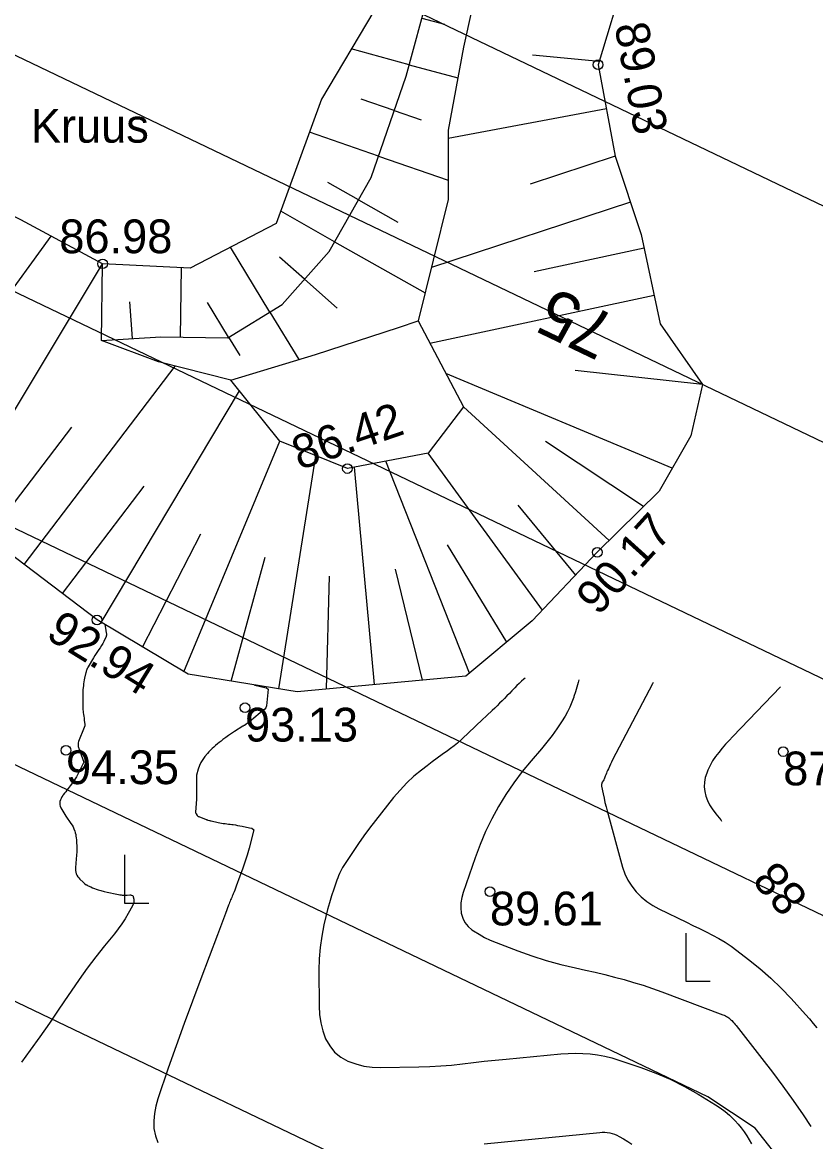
# Model space of a CAD drawing. Extents: x 672122 to 672963, y 6494983 to 6496223.
# Drawn here: x 672573.36 to 672606.24, y 6495812.59 to 6495859 of the extents above; entities that cross this region are included whole.
import ezdxf

# ---------------------------------------------------------------- set-up
doc = ezdxf.new("R2010")
doc.units = 0
for name, color, linetype in [('Default', 7, 'Continuous'), ('HALJASTUS', 7, 'Continuous'), ('HORISONTAAL', 7, 'Continuous'), ('KORGUS', 7, 'Continuous'), ('LAMAM', 7, 'Continuous'), ('RELJEEF', 7, 'Continuous')]:
    doc.layers.add(name, color=color, linetype=linetype)

# ---------------------------------------------------------------- blocks, each defined once
blk = doc.blocks.new('RAIESM')
at = {"layer": 'Default'}
for points in [[(0, 2), (0, 0)], [(0, 0), (1, 0)]]:
    blk.add_lwpolyline(points, dxfattribs=at)

msp = doc.modelspace()

# ---------------------------------------------------------------- linework, layer by layer
at = {"layer": 'HORISONTAAL'}
for points in [[(672576.777, 6495834.025), (672576.814, 6495833.793), (672576.817, 6495833.772), (672576.821, 6495833.751), (672576.824, 6495833.729), (672576.827, 6495833.708), (672576.839, 6495833.623), (672576.84, 6495833.602), (672576.839, 6495833.581), (672576.834, 6495833.561), (672576.827, 6495833.541), (672576.733, 6495833.332), (672576.688, 6495833.242), (672576.64, 6495833.155), (672576.585, 6495833.071), (672576.526, 6495832.989), (672576.466, 6495832.909), (672576.408, 6495832.826), (672576.354, 6495832.742), (672576.302, 6495832.656), (672576.083, 6495832.279), (672576.072, 6495832.26), (672576.062, 6495832.24), (672576.053, 6495832.221), (672576.045, 6495832.201), (672576.013, 6495832.12), (672576.005, 6495832.1), (672575.998, 6495832.079), (672575.993, 6495832.059), (672575.987, 6495832.038), (672575.936, 6495831.813), (672575.919, 6495831.733), (672575.905, 6495831.653), (672575.893, 6495831.573), (672575.883, 6495831.492), (672575.866, 6495831.33), (672575.865, 6495831.295), (672575.865, 6495830.58), (672575.864, 6495830.544), (672575.882, 6495830.385), (672575.891, 6495830.305), (672575.901, 6495830.226), (672575.911, 6495830.147), (672575.922, 6495830.067), (672575.949, 6495829.879), (672575.944, 6495829.83), (672575.911, 6495829.756), (672575.686, 6495829.177), (672575.672, 6495829.128), (672575.664, 6495829.079), (672575.666, 6495829.029), (672575.674, 6495828.979), (672575.687, 6495828.929), (672575.701, 6495828.879), (672575.717, 6495828.83), (672575.734, 6495828.781), (672575.9, 6495828.33), (672575.67, 6495827.857), (672575.598, 6495827.721), (672575.521, 6495827.589), (672575.435, 6495827.463), (672575.343, 6495827.34), (672575.255, 6495827.231), (672575.203, 6495827.165), (672575.151, 6495827.099), (672575.1, 6495827.032), (672575.05, 6495826.965), (672575.035, 6495826.945), (672574.996, 6495826.886), (672574.962, 6495826.824), (672574.935, 6495826.759), (672574.912, 6495826.692), (672574.902, 6495826.625), (672574.903, 6495826.558), (672574.919, 6495826.494), (672574.946, 6495826.431), (672575.15, 6495826.08), (672575.368, 6495825.783), (672575.415, 6495825.713), (672575.456, 6495825.642), (672575.491, 6495825.566), (672575.521, 6495825.489), (672575.526, 6495825.472), (672575.548, 6495825.4), (672575.566, 6495825.328), (672575.578, 6495825.255), (672575.588, 6495825.181), (672575.594, 6495825.106), (672575.599, 6495825.031), (672575.603, 6495824.957), (672575.606, 6495824.882), (672575.61, 6495824.739), (672575.611, 6495824.66), (672575.61, 6495824.58), (672575.605, 6495824.501), (672575.599, 6495824.422), (672575.591, 6495824.342), (672575.583, 6495824.263), (672575.576, 6495824.184), (672575.569, 6495824.104), (672575.557, 6495823.969), (672575.555, 6495823.9), (672575.559, 6495823.832), (672575.572, 6495823.765), (672575.591, 6495823.699), (672575.618, 6495823.636), (672575.651, 6495823.576), (672575.692, 6495823.522), (672575.739, 6495823.472), (672575.869, 6495823.348), (672575.885, 6495823.334), (672575.901, 6495823.32), (672575.918, 6495823.307), (672575.935, 6495823.294), (672576.005, 6495823.244), (672576.022, 6495823.232), (672576.04, 6495823.221), (672576.059, 6495823.211), (672576.078, 6495823.201), (672576.188, 6495823.15), (672576.263, 6495823.117), (672576.339, 6495823.086), (672576.416, 6495823.059), (672576.494, 6495823.035), (672576.613, 6495823.001), (672576.744, 6495822.966), (672576.875, 6495822.933), (672577.006, 6495822.903), (672577.138, 6495822.876), (672577.344, 6495822.835), (672577.395, 6495822.827), (672577.446, 6495822.82), (672577.497, 6495822.816), (672577.549, 6495822.813), (672577.605, 6495822.812), (672577.628, 6495822.812), (672577.652, 6495822.812), (672577.675, 6495822.813), (672577.699, 6495822.814), (672577.807, 6495822.821), (672577.823, 6495822.821), (672577.839, 6495822.82), (672577.855, 6495822.818), (672577.871, 6495822.814), (672577.935, 6495822.797), (672577.978, 6495822.644), (672577.977, 6495822.574), (672577.969, 6495822.504), (672577.949, 6495822.438), (672577.92, 6495822.373), (672577.745, 6495822.05), (672577.616, 6495821.829), (672577.48, 6495821.614), (672577.331, 6495821.407), (672577.175, 6495821.205), (672576.761, 6495820.702), (672576.398, 6495820.248), (672576.045, 6495819.786), (672575.706, 6495819.314), (672575.377, 6495818.835), (672575.255, 6495818.652), (672574.868, 6495818.078), (672574.477, 6495817.508), (672574.078, 6495816.942), (672573.676, 6495816.38), (672573.313, 6495815.879)], [(672582.96, 6495831.53), (672582.988, 6495831.523), (672583.4, 6495831.42), (672583.472, 6495831.402), (672583.548, 6495831.348), (672583.473, 6495830.653), (672583.445, 6495830.58), (672583.4, 6495830.52), (672583.219, 6495830.369), (672583.128, 6495830.294), (672583.037, 6495830.219), (672582.945, 6495830.144), (672582.852, 6495830.071), (672582.679, 6495829.933), (672582.634, 6495829.9), (672582.619, 6495829.89), (672582.557, 6495829.85), (672582.542, 6495829.84), (672582.527, 6495829.83), (672582.511, 6495829.82), (672582.495, 6495829.811), (672582.15, 6495829.597), (672582.026, 6495829.518), (672581.905, 6495829.436), (672581.786, 6495829.35), (672581.669, 6495829.261), (672581.589, 6495829.199), (672581.514, 6495829.139), (672581.439, 6495829.078), (672581.366, 6495829.015), (672581.294, 6495828.952), (672581.223, 6495828.887), (672581.155, 6495828.82), (672581.089, 6495828.75), (672581.025, 6495828.678), (672580.923, 6495828.559), (672580.834, 6495828.44), (672580.757, 6495828.314), (672580.696, 6495828.18), (672580.648, 6495828.039), (672580.579, 6495827.789), (672580.575, 6495827.769), (672580.571, 6495827.748), (672580.569, 6495827.727), (672580.568, 6495827.706), (672580.568, 6495827.622), (672580.568, 6495827.601), (672580.568, 6495827.58), (672580.569, 6495827.559), (672580.569, 6495827.538), (672580.575, 6495827.05), (672580.575, 6495827.028), (672580.576, 6495827.006), (672580.575, 6495826.984), (672580.575, 6495826.962), (672580.573, 6495826.874), (672580.573, 6495826.852), (672580.572, 6495826.83), (672580.571, 6495826.808), (672580.57, 6495826.786), (672580.535, 6495826.254), (672580.536, 6495826.234), (672580.54, 6495826.215), (672580.547, 6495826.197), (672580.557, 6495826.18), (672580.604, 6495826.113), (672580.617, 6495826.098), (672580.648, 6495826.074), (672580.666, 6495826.065), (672580.97, 6495825.948), (672580.987, 6495825.942), (672581.005, 6495825.936), (672581.023, 6495825.93), (672581.041, 6495825.925), (672581.114, 6495825.906), (672581.132, 6495825.902), (672581.15, 6495825.897), (672581.168, 6495825.893), (672581.187, 6495825.888), (672581.472, 6495825.825), (672581.543, 6495825.81), (672581.614, 6495825.797), (672581.685, 6495825.785), (672581.757, 6495825.775), (672581.828, 6495825.766), (672581.9, 6495825.757), (672581.972, 6495825.748), (672582.043, 6495825.739), (672582.089, 6495825.733), (672582.183, 6495825.719), (672582.277, 6495825.703), (672582.37, 6495825.685), (672582.464, 6495825.665), (672582.528, 6495825.651), (672582.589, 6495825.637), (672582.65, 6495825.624), (672582.711, 6495825.611), (672582.773, 6495825.599), (672582.867, 6495825.581), (672582.956, 6495825.514), (672582.76, 6495824.754), (672582.671, 6495824.462), (672582.578, 6495824.171), (672582.478, 6495823.882), (672582.375, 6495823.595), (672582.219, 6495823.177), (672582.189, 6495823.1), (672582.159, 6495823.023), (672582.128, 6495822.947), (672582.096, 6495822.87), (672582.078, 6495822.827), (672582.055, 6495822.773), (672582.032, 6495822.718), (672582.01, 6495822.664), (672581.988, 6495822.609), (672581.966, 6495822.555), (672581.945, 6495822.5), (672581.924, 6495822.445), (672581.903, 6495822.39), (672581.777, 6495822.055), (672581.694, 6495821.833), (672581.61, 6495821.611), (672581.526, 6495821.389), (672581.442, 6495821.167), (672580.748, 6495819.345), (672580.402, 6495818.421), (672580.061, 6495817.494), (672579.73, 6495816.564), (672579.405, 6495815.632), (672578.97, 6495814.364), (672578.887, 6495814.062), (672578.828, 6495813.756), (672578.806, 6495813.446), (672578.81, 6495813.132), (672578.867, 6495812.833), (672578.966, 6495812.554)], [(672594.203, 6495831.809), (672594.148, 6495831.763), (672594.047, 6495831.677), (672593.949, 6495831.589), (672593.854, 6495831.497), (672593.762, 6495831.403), (672593.644, 6495831.278), (672593.544, 6495831.174), (672593.444, 6495831.071), (672593.343, 6495830.969), (672593.242, 6495830.867), (672593.139, 6495830.767), (672593.036, 6495830.666), (672592.933, 6495830.567), (672592.828, 6495830.468), (672592.181, 6495829.855), (672592.05, 6495829.73), (672591.919, 6495829.606), (672591.789, 6495829.481), (672591.658, 6495829.355), (672591.526, 6495829.233), (672591.39, 6495829.115), (672591.249, 6495829.002), (672591.104, 6495828.894), (672590.973, 6495828.8), (672590.762, 6495828.646), (672590.551, 6495828.491), (672590.342, 6495828.334), (672590.134, 6495828.176), (672589.9, 6495827.997), (672589.587, 6495827.738), (672589.287, 6495827.464), (672589.009, 6495827.168), (672588.746, 6495826.858), (672587.991, 6495825.901), (672587.749, 6495825.588), (672587.513, 6495825.27), (672587.285, 6495824.947), (672587.062, 6495824.62), (672586.729, 6495824.119), (672586.678, 6495824.039), (672586.629, 6495823.957), (672586.583, 6495823.874), (672586.539, 6495823.789), (672586.498, 6495823.702), (672586.46, 6495823.615), (672586.425, 6495823.526), (672586.392, 6495823.437), (672586.261, 6495823.059), (672586.169, 6495822.778), (672586.083, 6495822.495), (672586.007, 6495822.21), (672585.937, 6495821.923), (672585.857, 6495821.574), (672585.769, 6495821.109), (672585.701, 6495820.642), (672585.664, 6495820.171), (672585.649, 6495819.698), (672585.652, 6495818.205), (672585.673, 6495817.857), (672585.722, 6495817.514), (672585.811, 6495817.18), (672585.927, 6495816.851), (672586.095, 6495816.557), (672586.299, 6495816.299), (672586.557, 6495816.095), (672586.851, 6495815.927), (672587.18, 6495815.812), (672587.514, 6495815.725), (672587.857, 6495815.68), (672588.205, 6495815.664), (672589.795, 6495815.688), (672590.247, 6495815.702), (672590.699, 6495815.727), (672591.15, 6495815.767), (672591.601, 6495815.817), (672592.051, 6495815.872), (672592.501, 6495815.924), (672592.952, 6495815.972), (672593.403, 6495816.016), (672595.674, 6495816.226), (672595.978, 6495816.246), (672596.282, 6495816.254), (672596.587, 6495816.246), (672596.891, 6495816.226), (672597.193, 6495816.188), (672597.493, 6495816.135), (672597.787, 6495816.062), (672598.079, 6495815.974), (672598.991, 6495815.666), (672599.608, 6495815.435), (672600.212, 6495815.177), (672600.798, 6495814.88), (672601.372, 6495814.556), (672602.086, 6495814.121), (672602.287, 6495813.988), (672602.481, 6495813.845), (672602.662, 6495813.688), (672602.836, 6495813.521), (672602.897, 6495813.458), (672603.03, 6495813.311), (672603.156, 6495813.16), (672603.272, 6495813.001), (672603.382, 6495812.836), (672603.482, 6495812.666), (672603.577, 6495812.493)], [(672596.417, 6495831.733), (672596.389, 6495831.623), (672596.336, 6495831.429), (672596.28, 6495831.236), (672596.221, 6495831.044), (672596.211, 6495831.013), (672596.138, 6495830.809), (672596.055, 6495830.609), (672595.957, 6495830.417), (672595.849, 6495830.229), (672595.707, 6495830.002), (672595.514, 6495829.71), (672595.312, 6495829.424), (672595.097, 6495829.147), (672594.873, 6495828.877), (672594.446, 6495828.385), (672594.075, 6495827.933), (672593.722, 6495827.468), (672593.396, 6495826.983), (672593.088, 6495826.486), (672592.81, 6495825.971), (672592.552, 6495825.448), (672592.325, 6495824.91), (672592.119, 6495824.362), (672591.624, 6495822.922), (672591.568, 6495822.709), (672591.534, 6495822.495), (672591.531, 6495822.278), (672591.549, 6495822.06), (672591.609, 6495821.856), (672591.698, 6495821.67), (672591.83, 6495821.512), (672591.991, 6495821.373), (672592.06, 6495821.327), (672592.284, 6495821.188), (672592.513, 6495821.06), (672592.751, 6495820.948), (672592.994, 6495820.845), (672593.89, 6495820.503), (672594.477, 6495820.294), (672595.071, 6495820.102), (672595.672, 6495819.938), (672596.279, 6495819.791), (672596.694, 6495819.701), (672597.096, 6495819.61), (672597.498, 6495819.515), (672597.897, 6495819.414), (672598.296, 6495819.309), (672598.692, 6495819.195), (672599.086, 6495819.074), (672599.477, 6495818.942), (672599.865, 6495818.802), (672602.395, 6495817.851), (672602.447, 6495817.829), (672602.497, 6495817.806), (672602.547, 6495817.779), (672602.595, 6495817.75), (672602.641, 6495817.718), (672602.685, 6495817.684), (672602.726, 6495817.647), (672602.766, 6495817.607), (672602.819, 6495817.547), (672602.861, 6495817.498), (672602.902, 6495817.449), (672602.942, 6495817.399), (672604.008, 6495816.043), (672604.449, 6495815.468), (672604.882, 6495814.888), (672605.302, 6495814.298), (672605.714, 6495813.702), (672606.037, 6495813.223)], [(672599.507, 6495831.627), (672599.473, 6495831.566), (672597.824, 6495828.42), (672597.777, 6495828.328), (672597.731, 6495828.236), (672597.688, 6495828.144), (672597.645, 6495828.05), (672597.615, 6495827.984), (672597.589, 6495827.923), (672597.563, 6495827.862), (672597.538, 6495827.8), (672597.514, 6495827.738), (672597.466, 6495827.614), (672597.459, 6495827.589), (672597.437, 6495827.556), (672597.394, 6495827.5), (672597.367, 6495827.393), (672597.364, 6495827.376), (672597.362, 6495827.358), (672597.363, 6495827.34), (672597.365, 6495827.322), (672597.429, 6495827.004), (672597.466, 6495826.828), (672597.506, 6495826.652), (672597.55, 6495826.477), (672597.596, 6495826.303), (672598.235, 6495823.976), (672598.334, 6495823.696), (672598.457, 6495823.429), (672598.615, 6495823.182), (672598.798, 6495822.948), (672599.01, 6495822.738), (672599.236, 6495822.547), (672599.483, 6495822.383), (672599.744, 6495822.238), (672600.883, 6495821.687), (672601.154, 6495821.556), (672601.424, 6495821.423), (672601.694, 6495821.288), (672601.963, 6495821.153), (672602.227, 6495821.01), (672602.485, 6495820.857), (672602.734, 6495820.69), (672602.978, 6495820.514), (672603.456, 6495820.147), (672603.923, 6495819.767), (672604.375, 6495819.372), (672604.806, 6495818.953), (672605.221, 6495818.518), (672605.817, 6495817.86), (672605.977, 6495817.678), (672606.134, 6495817.493), (672606.286, 6495817.305)], [(672604.775, 6495831.446), (672602.804, 6495829.388), (672602.654, 6495829.227), (672602.506, 6495829.065), (672602.362, 6495828.899), (672602.22, 6495828.731), (672602.088, 6495828.556), (672601.967, 6495828.375), (672601.863, 6495828.184), (672601.77, 6495827.986), (672601.722, 6495827.871), (672601.663, 6495827.683), (672601.625, 6495827.494), (672601.621, 6495827.3), (672601.639, 6495827.105), (672601.687, 6495826.913), (672601.753, 6495826.729), (672601.844, 6495826.555), (672601.952, 6495826.389), (672602.105, 6495826.187), (672602.303, 6495825.926), (672602.339, 6495825.879)], [(672592.5, 6495812.5), (672597.291, 6495812.973), (672597.395, 6495812.979), (672597.499, 6495812.979), (672597.603, 6495812.969), (672597.706, 6495812.953), (672597.807, 6495812.928), (672597.906, 6495812.896), (672598.001, 6495812.855), (672598.094, 6495812.807), (672598.271, 6495812.706), (672598.448, 6495812.599), (672598.621, 6495812.488)]]:
    msp.add_lwpolyline(points, dxfattribs=at)
at = {"layer": 'KORGUS'}
for centre in [(672597.22, 6495857.242), (672576.682, 6495848.986), (672586.83, 6495840.497), (672597.184, 6495837.024), (672576.452, 6495834.219), (672582.585, 6495830.579), (672575.163, 6495828.813), (672604.893, 6495828.763), (672592.736, 6495822.955)]:
    msp.add_circle(centre, 0.2, dxfattribs=at)
at = {"layer": 'LAMAM'}
for points in [[(672524.868, 6495870.921), (672611.328, 6495829.48), (672614.531, 6495827.385), (672616.6, 6495824.715), (672617.536, 6495821.469), (672617.338, 6495817.647), (672612.803, 6495793.262), (672612.781, 6495793.126), (672612.765, 6495792.989), (672612.755, 6495792.851), (672612.752, 6495792.712), (672612.752, 6495790.497)], [(672617.807, 6495791.061), (672617.807, 6495793.16), (672617.811, 6495793.325), (672617.822, 6495793.489), (672617.841, 6495793.653), (672617.867, 6495793.816), (672623.275, 6495822.89), (672623.51, 6495827.446), (672622.395, 6495831.317), (672619.927, 6495834.5), (672616.109, 6495836.998), (672550.12, 6495868.627)], [(672575.372, 6495866.333), (672620.89, 6495844.516), (672625.324, 6495841.616), (672628.189, 6495837.918), (672629.485, 6495833.424), (672629.212, 6495828.132), (672622.932, 6495794.369), (672622.901, 6495794.179), (672622.879, 6495793.989), (672622.866, 6495793.799), (672622.862, 6495793.607), (672622.862, 6495791.626)], [(672508.004, 6495832.174), (672521.233, 6495850.514), (672524.764, 6495854.22), (672528.742, 6495856.17), (672533.169, 6495856.362), (672538.043, 6495854.797), (672606.547, 6495821.962), (672609.134, 6495820.27), (672610.805, 6495818.113), (672611.561, 6495815.492), (672611.401, 6495812.405), (672607.738, 6495792.709), (672607.72, 6495792.599), (672607.708, 6495792.488), (672607.7, 6495792.377), (672607.697, 6495792.265), (672607.697, 6495789.932)], [(672602.642, 6495789.368), (672602.642, 6495791.818), (672602.644, 6495791.903), (672602.65, 6495791.988), (672602.66, 6495792.072), (672602.674, 6495792.156), (672605.465, 6495807.162), (672605.586, 6495809.514), (672605.01, 6495811.512), (672603.737, 6495813.155), (672601.766, 6495814.444), (672557.954, 6495835.443), (672550.234, 6495837.922), (672543.222, 6495837.618), (672536.92, 6495834.53), (672531.327, 6495828.659), (672495.548, 6495779.056), (672495.528, 6495779.024), (672495.514, 6495778.989), (672495.505, 6495778.953), (672495.502, 6495778.915), (672495.502, 6495777.403)], [(672597.588, 6495788.803), (672597.588, 6495791.37), (672597.589, 6495791.429), (672597.593, 6495791.487), (672597.6, 6495791.545), (672597.609, 6495791.603), (672599.528, 6495801.92), (672599.611, 6495803.537), (672599.215, 6495804.91), (672598.34, 6495806.04), (672596.985, 6495806.926), (672566.865, 6495821.363), (672561.557, 6495823.067), (672556.736, 6495822.858), (672552.403, 6495820.735), (672548.558, 6495816.699), (672524.112, 6495782.808), (672524.032, 6495782.677), (672523.975, 6495782.539), (672523.94, 6495782.393), (672523.929, 6495782.239), (672523.929, 6495780.577)]]:
    msp.add_lwpolyline(points, dxfattribs=at)
at = {"layer": 'RELJEEF'}
for p, q in [((672589.915, 6495859.172), (672590.855, 6495858.917)), ((672589.391, 6495857.242), (672586.989, 6495857.894)), ((672597.259, 6495857.372), (672594.506, 6495857.638)), ((672589.391, 6495857.242), (672591.407, 6495856.695)), ((672588.77, 6495855.342), (672587.402, 6495855.815)), ((672588.77, 6495855.342), (672589.893, 6495854.954)), ((672597.564, 6495855.41), (672591.008, 6495854.18)), ((672588.116, 6495853.452), (672585.255, 6495854.441)), ((672588.116, 6495853.452), (672591.011, 6495852.451)), ((672597.934, 6495853.444), (672594.406, 6495852.283)), ((672587.285, 6495851.642), (672586.022, 6495852.358)), ((672587.285, 6495851.642), (672588.917, 6495850.717)), ((672598.559, 6495851.545), (672590.308, 6495848.828)), ((672586.298, 6495849.902), (672584.067, 6495851.168)), ((672566.572, 6495839.126), (672574.542, 6495850.137)), ((672583.613, 6495846.986), (672581.976, 6495849.671)), ((672586.298, 6495849.902), (672590.046, 6495847.777)), ((672599.124, 6495849.629), (672594.573, 6495848.655)), ((672585.052, 6495848.348), (672584.014, 6495849.268)), ((672570.535, 6495838.768), (672576.682, 6495848.986)), ((672579.911, 6495845.949), (672579.95, 6495848.827)), ((672585.052, 6495848.348), (672586.403, 6495847.151)), ((672577.914, 6495845.884), (672577.816, 6495847.41)), ((672581.905, 6495845.945), (672581.03, 6495847.381)), ((672599.542, 6495847.673), (672590.25, 6495845.685)), ((672583.613, 6495846.986), (672584.815, 6495845.014)), ((672581.905, 6495845.945), (672582.37, 6495845.181)), ((672573.427, 6495836.525), (672579.695, 6495844.748)), ((672600.294, 6495840.513), (672590.909, 6495844.434)), ((672601.552, 6495843.988), (672596.265, 6495844.564)), ((672576.621, 6495834.118), (672582.352, 6495843.714)), ((672597.685, 6495837.52), (672591.638, 6495843.05)), ((672572.246, 6495838.069), (672575.4, 6495842.211)), ((672580.055, 6495832.067), (672584.029, 6495841.631)), ((672599.108, 6495838.926), (672595.039, 6495841.62)), ((672583.98, 6495831.367), (672585.523, 6495841.026)), ((672591.895, 6495832.018), (672588.423, 6495840.803)), ((672594.918, 6495834.631), (672590.179, 6495841.141)), ((672587.956, 6495831.542), (672587.122, 6495840.553)), ((672575.018, 6495835.312), (672578.409, 6495839.762)), ((672596.294, 6495836.084), (672593.911, 6495838.976)), ((672578.338, 6495833.093), (672580.759, 6495837.787)), ((672593.432, 6495833.298), (672590.974, 6495837.341)), ((672582.005, 6495831.683), (672583.42, 6495836.817)), ((672589.948, 6495831.727), (672588.818, 6495836.332)), ((672585.965, 6495831.358), (672586.08, 6495836.04))]:
    msp.add_line(p, q, dxfattribs=at)
for points in [[(672576.633, 6495845.802), (672579.094, 6495845.96), (672581.869, 6495845.923), (672584.118, 6495847.294), (672586.067, 6495849.494), (672587.812, 6495852.571), (672589.261, 6495856.763), (672590.218, 6495860.287), (672591.185, 6495863.665), (672591.504, 6495867.637), (672591.409, 6495870.565), (672589.87, 6495873.368), (672588.198, 6495873.521), (672585.467, 6495872.922), (672582.135, 6495871.363), (672580.676, 6495868.667)], [(672580.676, 6495868.667), (672583.418, 6495870.442), (672585.939, 6495870.245), (672588.41, 6495868.158), (672588.631, 6495864.656), (672587.277, 6495861.826), (672587.921, 6495859.465), (672585.753, 6495855.812), (672583.88, 6495850.653), (672580.306, 6495848.81), (672576.682, 6495848.986)], [(672592.361, 6495861.228), (672591.641, 6495857.965), (672591.008, 6495854.524), (672591.012, 6495851.654), (672589.758, 6495846.62), (672591.638, 6495843.05), (672590.179, 6495841.141), (672586.83, 6495840.497), (672584.029, 6495841.631), (672581.99, 6495844.163), (672579.002, 6495844.924), (672576.633, 6495845.802), (672576.682, 6495848.986), (672573.285, 6495850.814), (672571.074, 6495851.886), (672568.975, 6495853.393), (672567.426, 6495858.937), (672566.224, 6495864.142)], [(672598.337, 6495860.961), (672597.22, 6495857.242), (672597.931, 6495853.452), (672599.002, 6495850.199), (672599.793, 6495846.501), (672601.552, 6495843.988), (672601.058, 6495841.848), (672599.748, 6495839.559), (672597.184, 6495837.024), (672594.488, 6495834.177), (672591.744, 6495831.893), (672584.745, 6495831.245), (672580.221, 6495831.968), (672576.452, 6495834.219), (672572.721, 6495837.063), (672572.05, 6495838.483), (672568.43, 6495839.165), (672565.561, 6495839.104), (672562.543, 6495840.82), (672560.271, 6495845.778), (672558.329, 6495851.821), (672556.564, 6495856.958), (672555.833, 6495862.114)], [(672581.99, 6495844.163), (672585.507, 6495845.223), (672588.952, 6495846.343), (672589.758, 6495846.62)]]:
    msp.add_lwpolyline(points, dxfattribs=at)

# ---------------------------------------------------------------- block references
at = {"layer": 'HALJASTUS'}
for p in [(672577.594, 6495822.482), (672600.86, 6495819.24)]:
    msp.add_blockref('RAIESM', p, dxfattribs=at)

# ---------------------------------------------------------------- texts
at = {"layer": 'HORISONTAAL'}
msp.add_text('88', height=1.4, rotation=130.8546, dxfattribs=at).set_placement((672605.976, 6495822.743))
at = {"layer": 'KORGUS'}
for s, rotation, p in [('89.03', 280.4897, (672597.896, 6495858.872)), ('86.42', 18.9565, (672584.836, 6495840.428)), ('90.17', 47.9052, (672597.233, 6495834.354)), ('92.94', 328.3472, (672574.276, 6495833.495))]:
    msp.add_text(s, height=1.4, rotation=rotation, dxfattribs=at).set_placement(p)
for s, p in [('86.98', (672574.888, 6495849.426)), ('93.13', (672582.585, 6495829.179)), ('94.35', (672575.163, 6495827.413)), ('87.23', (672604.893, 6495827.363)), ('89.61', (672592.736, 6495821.555))]:
    msp.add_text(s, height=1.4, dxfattribs=at).set_placement(p)
at = {"layer": 'LAMAM'}
msp.add_text('75', height=2, rotation=154.3909, dxfattribs=at).set_placement((672598.066, 6495846.755))
at = {"layer": 'RELJEEF'}
msp.add_text('Kruus', height=1.4, dxfattribs=at).set_placement((672573.707, 6495854.011))

doc.saveas('drawing.dxf')
